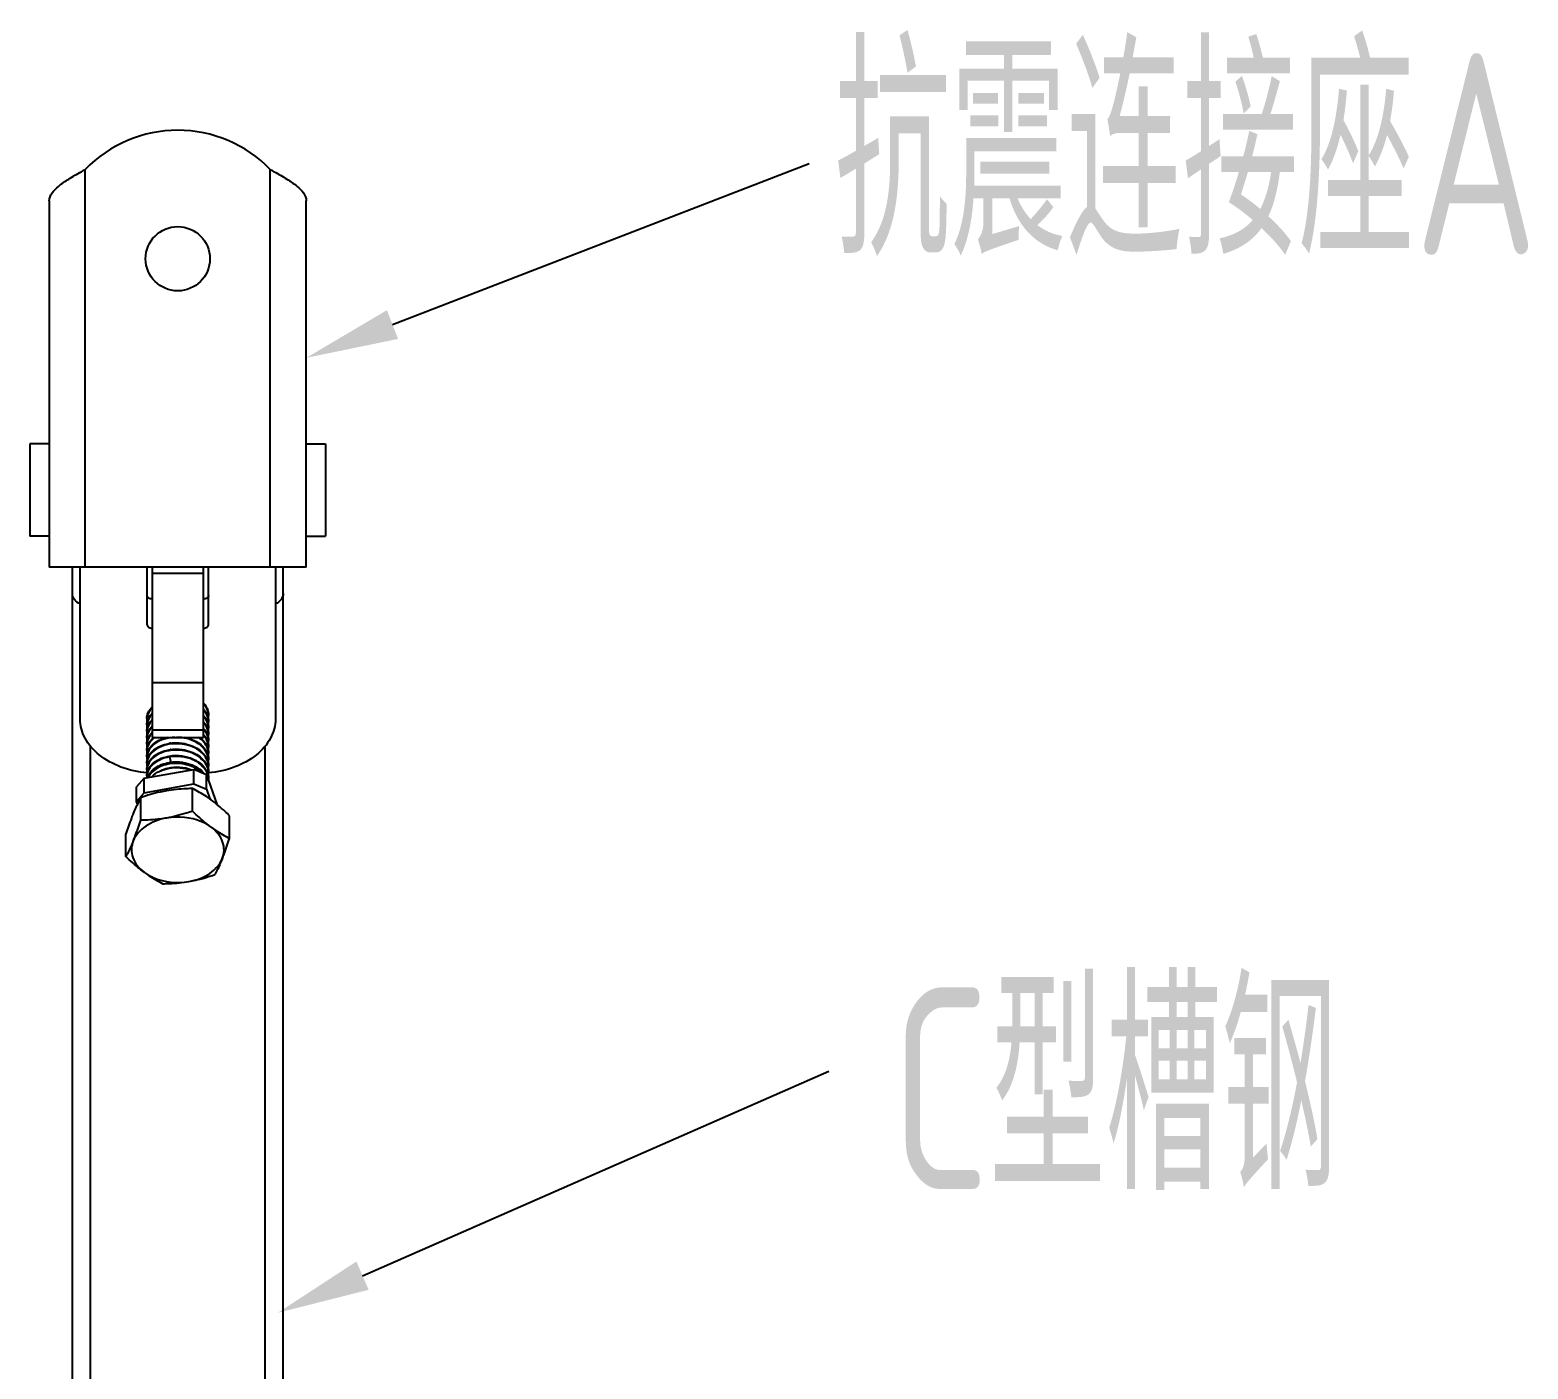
# Model space of a CAD drawing. Extents: x 4995099 to 5303443, y 4627657 to 4889583.
# Drawn here: x 5050371 to 5053612, y 4767959 to 4770857 of the extents above; entities that cross this region are included whole.
import ezdxf

# ---------------------------------------------------------------- set-up
doc = ezdxf.new("R2010")
doc.units = 0
doc.header["$LTSCALE"] = 1000
doc.header["$MEASUREMENT"] = 0
doc.layers.get('0').update_dxf_attribs({"color": 4, "linetype": 'CONTINUOUS'})
doc.styles.get("Standard").update_dxf_attribs({"font": 'GBENOR', "bigfont": 'GBCBIG'})

msp = doc.modelspace()

# ---------------------------------------------------------------- linework, layer by layer
at = {"linetype": 'Continuous'}
for p, q in [((5050490.4, 4769694.7), (5050490.4, 4770555)), ((5050890.7, 4769694.7), (5050890.7, 4770555)), ((5050412.5, 4770486.9), (5050412.5, 4769694.7)), ((5050968.6, 4769694.7), (5050968.6, 4770486.9)), ((5050412.5, 4769961.6), (5050370.8, 4769961.6)), ((5050968.6, 4769961.6), (5051010.3, 4769961.6)), ((5050412.5, 4769761.4), (5050370.8, 4769761.4)), ((5050968.6, 4769761.4), (5051010.3, 4769761.4)), ((5050968.6, 4769694.7), (5050412.5, 4769694.7)), ((5050462.6, 4766198.9), (5050462.6, 4769694.7)), ((5050479.2, 4769366.1), (5050479.2, 4769694.7)), ((5050623.8, 4769694.7), (5050623.8, 4769570.5)), ((5050634.9, 4769694.7), (5050634.9, 4769326.2)), ((5050746.2, 4769326.2), (5050746.2, 4769694.7)), ((5050757.3, 4769570.5), (5050757.3, 4769694.7)), ((5050901.9, 4769694.7), (5050901.9, 4769366.1)), ((5050918.6, 4766198.9), (5050918.6, 4769694.7)), ((5050634.9, 4769681.2), (5050746.2, 4769681.2)), ((5050634.9, 4769445.3), (5050746.2, 4769445.3)), ((5050634.9, 4769342.5), (5050746.2, 4769342.5)), ((5050501.5, 4766363.3), (5050501.5, 4769307.8)), ((5050634.9, 4769326.2), (5050746.2, 4769326.2)), ((5050879.6, 4766363.3), (5050879.6, 4769307.8)), ((5050672.6, 4769283.9), (5050675.5, 4769272.3)), ((5050617.6, 4769237.9), (5050601.3, 4769218.9)), ((5050617.6, 4769237.9), (5050725.5, 4769256.8)), ((5050617.6, 4769206.5), (5050617.6, 4769237.9)), ((5050752.5, 4769245.3), (5050725.5, 4769256.8)), ((5050725.5, 4769225.3), (5050725.5, 4769256.8)), ((5050752.5, 4769245.3), (5050774.8, 4769181.6)), ((5050752.5, 4769213.8), (5050752.5, 4769245.3)), ((5050601.3, 4769187.4), (5050601.3, 4769218.9)), ((5050601.3, 4769187.4), (5050617.6, 4769206.5)), ((5050617.6, 4769206.5), (5050725.5, 4769225.3)), ((5050722.6, 4769166.6), (5050722.6, 4769215.3)), ((5050725.5, 4769225.3), (5050752.5, 4769213.8)), ((5050752.5, 4769213.8), (5050759.7, 4769193.1)), ((5050603.3, 4769181.7), (5050601.3, 4769187.4)), ((5050610.4, 4769147), (5050610.4, 4769195.7)), ((5050802.8, 4769107.7), (5050802.8, 4769156.4)), ((5050578.4, 4769068.4), (5050578.4, 4769117.2))]:
    msp.add_line(p, q, dxfattribs=at)
for p, q in [((5050370.8, 4769961.6), (5050370.8, 4769761.4)), ((5051010.3, 4769961.6), (5051010.3, 4769761.4))]:
    msp.add_line(p, q)
for points in [[(5051155.2, 4770219.5), (5052056.3, 4770567.7)], [(5051090.3, 4768161.3), (5052099.2, 4768603.7)]]:
    msp.add_lwpolyline(points)
msp.add_circle((5050690.6, 4770362), 69.5, dxfattribs=at)
for centre, radius, start, end in [((5050690.6, 4770362), 278, 43.9455, 136.0545), ((5050698.2, 4770164), 442.7, 117.9978, 119.2622), ((5050682.9, 4770164), 442.7, 60.7378, 62.0022), ((5050707.7, 4769366.9), 51.5, 39.7045, 41.528), ((5050707.2, 4769364.7), 52.1, 41.2696, 41.5925), ((5050654.2, 4769365.1), 30.4, 176.7735, 180.0108), ((5050654.5, 4769365.1), 30.7, 180.0526, 191.0446), ((5050667.4, 4769345.6), 45.8, 135.4665, 138.8015), ((5050667.4, 4769331.8), 45.8, 135.4871, 138.7938), ((5050717.7, 4769371.3), 39.6, 18.4602, 20.6754), ((5050717.7, 4769357.5), 39.6, 18.4602, 20.6744), ((5050718.4, 4769373.3), 38.9, 15.9619, 18.4587), ((5050718.4, 4769359.5), 38.9, 15.9611, 18.4587), ((5050720.4, 4769372), 36.9, 350.0725, 359.9827), ((5050720.7, 4769372), 36.6, 2.6981, 5.2477), ((5050720.7, 4769372), 36.6, 0.008, 2.6973), ((5050720.7, 4769358.2), 36.6, 359.9975, 2.695), ((5050654.2, 4769351.4), 30.4, 176.7894, 180.0075), ((5050654.5, 4769351.4), 30.7, 180.049, 190.9977), ((5050654.2, 4769337.6), 30.4, 176.785, 179.9984), ((5050654.5, 4769337.6), 30.7, 180.0405, 191.0531), ((5050667.4, 4769318.1), 45.8, 135.4659, 138.8093), ((5050667.4, 4769304.3), 45.8, 135.4702, 138.7951), ((5050708, 4769312.1), 51, 38.3867, 41.6033), ((5050707.6, 4769310), 51.6, 39.969, 41.5623), ((5050708.2, 4769296.8), 50.7, 37.6352, 41.5837), ((5050717.7, 4769343.8), 39.6, 18.4602, 20.6742), ((5050717.7, 4769330), 39.6, 18.4602, 20.6751), ((5050717.7, 4769316.3), 39.6, 18.4602, 20.6743), ((5050718.4, 4769345.7), 38.9, 15.9615, 18.4587), ((5050718.4, 4769332), 38.9, 15.9624, 18.4587), ((5050718.4, 4769318.2), 38.9, 15.9612, 18.4587), ((5050720.4, 4769358.3), 36.9, 350.1241, 359.9724), ((5050720.4, 4769344.5), 36.9, 350.1633, 359.9862), ((5050720.4, 4769330.7), 36.9, 350.0816, 359.9797), ((5050720.7, 4769330.7), 36.6, 2.6985, 5.2582), ((5050720.7, 4769344.5), 36.6, 0.011, 2.6839), ((5050720.7, 4769330.7), 36.6, 0.005, 2.6977), ((5050654.2, 4769323.8), 30.4, 176.7769, 180.0081), ((5050654.5, 4769323.8), 30.7, 180.0497, 191.0016), ((5050654.2, 4769310.1), 30.4, 176.7867, 180.002), ((5050654.5, 4769310.1), 30.7, 180.0437, 191.0051), ((5050654.2, 4769296.3), 30.4, 176.7795, 180.0015), ((5050654.5, 4769296.3), 30.7, 180.0437, 191.062), ((5050668.4, 4769289.6), 47.1, 132.2645, 138.752), ((5050671.3, 4769286.5), 51.4, 129.2284, 132.3075), ((5050686.9, 4769240.6), 73.9, 98.9818, 101.0323), ((5050687, 4769226.5), 74.3, 99.0333, 99.9567), ((5050687.5, 4769221.8), 79, 82.211, 82.5185), ((5050717.7, 4769302.5), 39.6, 18.4602, 20.6748), ((5050717.7, 4769288.7), 39.6, 18.4602, 20.6749), ((5050718.4, 4769304.4), 38.9, 15.9616, 18.4587), ((5050718.4, 4769290.7), 38.9, 15.9612, 18.4587), ((5050720.4, 4769317), 36.9, 350.141, 359.976), ((5050720.4, 4769303.2), 36.9, 350.0747, 359.9827), ((5050720.7, 4769303.2), 36.6, 2.6886, 5.2518), ((5050720.7, 4769316.9), 36.6, 0.001, 2.692), ((5050720.7, 4769303.2), 36.6, 0.008, 2.6878), ((5050654.2, 4769282.5), 30.4, 176.7801, 180.0075), ((5050654.5, 4769282.6), 30.7, 180.049, 190.9955), ((5050654.2, 4769268.8), 30.4, 176.7856, 179.9966), ((5050654.5, 4769268.8), 30.7, 180.0384, 191.0179), ((5050687, 4769183.4), 89.6, 97.4386, 99.2613), ((5050686.8, 4769200.1), 73.2, 100.5055, 101.18), ((5050686.9, 4769199.4), 73.9, 98.9052, 100.5042), ((5050717.7, 4769275), 39.6, 18.4602, 20.6741), ((5050717.7, 4769261.2), 39.6, 18.4602, 20.6754), ((5050718.2, 4769276.8), 39.1, 18.117, 18.456), ((5050718.4, 4769263.2), 38.9, 15.9618, 18.4587), ((5050718.4, 4769249.4), 38.9, 15.9611, 18.4587), ((5050718.5, 4769276.9), 38.9, 15.9641, 18.119), ((5050720.4, 4769275.7), 36.9, 350.1503, 359.9813), ((5050720.4, 4769261.9), 36.9, 350.0711, 359.9827), ((5050720.5, 4769289.4), 36.8, 350.395, 359.9755), ((5050720.7, 4769261.9), 36.6, 2.6938, 5.2451), ((5050720.7, 4769289.4), 36.5, 0.0004, 2.6959), ((5050720.7, 4769275.7), 36.6, 0.0063, 2.6857), ((5050720.7, 4769261.9), 36.6, 0.008, 2.693), ((5050654.2, 4769255), 30.4, 176.7743, 180.0077), ((5050654.5, 4769255), 30.7, 180.0499, 191.0645), ((5050654.2, 4769241.3), 30.4, 176.7845, 184.2112), ((5050717.7, 4769247.4), 39.6, 18.4602, 20.6746), ((5050717.6, 4769233.6), 39.8, 18.4202, 20.7394), ((5050718.5, 4769235.6), 38.9, 15.8298, 18.459), ((5050720.4, 4769248.2), 36.9, 350.1078, 359.9722), ((5050720.5, 4769234.2), 36.8, 2.8574, 5.2194), ((5050720.7, 4769248.1), 36.6, 359.9973, 2.6949), ((5050720.5, 4769234.3), 36.7, 0.0081, 2.8567), ((5050720.5, 4769234.3), 36.8, 356.5315, 0.0065)]:
    msp.add_arc(centre, radius, start, end, dxfattribs=at)
for points, knots in [([(5050412.5, 4770486.9), (5050412.5, 4770499.4), (5050429.6, 4770518.1), (5050455.5, 4770535.3), (5050472.7, 4770545.2), (5050481.8, 4770550.3)], [0, 0, 0, 0, 0.388881, 0.673899, 1, 1, 1, 1]), ([(5050899.3, 4770550.3), (5050908.4, 4770545.2), (5050925.6, 4770535.3), (5050951.5, 4770518.1), (5050968.6, 4770499.4), (5050968.6, 4770486.9)], [0, 0, 0, 0, 0.326101, 0.611119, 1, 1, 1, 1]), ([(5050479.1, 4769614.9), (5050474.5, 4769617.2), (5050466.3, 4769623.1), (5050462.6, 4769632.9), (5050462.6, 4769637.4)], [0, 0, 0, 0, 0.538137, 1, 1, 1, 1]), ([(5050634.9, 4769625.6), (5050632.2, 4769625.6), (5050627.1, 4769626.6), (5050623.8, 4769631.3), (5050623.8, 4769633.5)], [0, 0, 0, 0, 0.559761, 1, 1, 1, 1]), ([(5050757.3, 4769633.5), (5050757.3, 4769631.3), (5050754, 4769626.6), (5050748.9, 4769625.6), (5050746.2, 4769625.6)], [0, 0, 0, 0, 0.440239, 1, 1, 1, 1]), ([(5050918.6, 4769637.4), (5050918.6, 4769632.9), (5050914.8, 4769623.1), (5050906.7, 4769617.2), (5050902, 4769614.9)], [0, 0, 0, 0, 0.461863, 1, 1, 1, 1]), ([(5050623.8, 4769570.5), (5050623.8, 4769568.4), (5050627.1, 4769563.7), (5050632.2, 4769562.7), (5050634.9, 4769562.7)], [0, 0, 0, 0, 0.440239, 1, 1, 1, 1]), ([(5050746.2, 4769562.7), (5050748.9, 4769562.7), (5050754, 4769563.7), (5050757.3, 4769568.4), (5050757.3, 4769570.5)], [0, 0, 0, 0, 0.559761, 1, 1, 1, 1]), ([(5050623.8, 4769366.8), (5050623.8, 4769371.2), (5050625.9, 4769380.5), (5050631.4, 4769388.1), (5050634.8, 4769391.5)], [0, 0, 0, 0, 0.479607, 1, 1, 1, 1]), ([(5050754.8, 4769385.3), (5050754.4, 4769386.5), (5050752.2, 4769391.5), (5050749.1, 4769396), (5050746.4, 4769399.1)], [0, 0, 0, 0, 0.242679, 1, 1, 1, 1]), ([(5050747.3, 4769399.8), (5050748.2, 4769398.7), (5050751.5, 4769394.3), (5050754.1, 4769389.4), (5050755.3, 4769385.6)], [0, 0, 0, 0, 0.25881, 1, 1, 1, 1]), ([(5050624.6, 4769249.1), (5050605.2, 4769250.9), (5050568.2, 4769258.9), (5050520.6, 4769284.6), (5050487.6, 4769321.2), (5050479.2, 4769351.7), (5050479.2, 4769366.1)], [0, 0, 0, 0, 0.288185, 0.553327, 0.788006, 1, 1, 1, 1]), ([(5050623.8, 4769353.1), (5050623.8, 4769357.1), (5050625.5, 4769365.4), (5050630.1, 4769372.5), (5050633, 4769375.7)], [0, 0, 0, 0, 0.482588, 1, 1, 1, 1]), ([(5050623.8, 4769339.3), (5050623.8, 4769343.3), (5050625.5, 4769351.7), (5050630.1, 4769358.8), (5050633, 4769362)], [0, 0, 0, 0, 0.482583, 1, 1, 1, 1]), ([(5050634.8, 4769389.7), (5050631.6, 4769386.6), (5050626.4, 4769379.5), (5050624.1, 4769370.9), (5050623.9, 4769366.8)], [0, 0, 0, 0, 0.520009, 1, 1, 1, 1]), ([(5050634.8, 4769376), (5050631.6, 4769372.8), (5050626.4, 4769365.7), (5050624.1, 4769357.2), (5050623.9, 4769353.1)], [0, 0, 0, 0, 0.519993, 1, 1, 1, 1]), ([(5050634.8, 4769362.2), (5050631.6, 4769359), (5050626.4, 4769352), (5050624.1, 4769343.4), (5050623.9, 4769339.3)], [0, 0, 0, 0, 0.52002, 1, 1, 1, 1]), ([(5050746.2, 4769387.2), (5050747.3, 4769386.1), (5050751, 4769381.4), (5050753.9, 4769376), (5050755.3, 4769371.8)], [0, 0, 0, 0, 0.25985, 1, 1, 1, 1]), ([(5050754.8, 4769371.5), (5050754.3, 4769372.8), (5050752.2, 4769377.8), (5050749, 4769382.4), (5050746.2, 4769385.6)], [0, 0, 0, 0, 0.242549, 1, 1, 1, 1]), ([(5050746.2, 4769373.5), (5050747.2, 4769372.3), (5050751, 4769367.7), (5050753.9, 4769362.3), (5050755.3, 4769358)], [0, 0, 0, 0, 0.25988, 1, 1, 1, 1]), ([(5050754.8, 4769357.8), (5050754.3, 4769359), (5050752.2, 4769364.1), (5050749, 4769368.7), (5050746.2, 4769371.8)], [0, 0, 0, 0, 0.242552, 1, 1, 1, 1]), ([(5050746.2, 4769359.7), (5050747.2, 4769358.6), (5050751, 4769353.9), (5050753.9, 4769348.5), (5050755.3, 4769344.3)], [0, 0, 0, 0, 0.259876, 1, 1, 1, 1]), ([(5050901.9, 4769366.1), (5050901.9, 4769351.8), (5050893.6, 4769321.4), (5050860.8, 4769284.8), (5050813.4, 4769259.1), (5050776.6, 4769251), (5050757.3, 4769249.2)], [0, 0, 0, 0, 0.212085, 0.446759, 0.711828, 1, 1, 1, 1]), ([(5050623.8, 4769325.5), (5050623.8, 4769329.5), (5050625.5, 4769337.9), (5050630.1, 4769345), (5050633, 4769348.2)], [0, 0, 0, 0, 0.482587, 1, 1, 1, 1]), ([(5050623.8, 4769311.8), (5050623.8, 4769315.8), (5050625.5, 4769324.1), (5050630.1, 4769331.2), (5050633, 4769334.5)], [0, 0, 0, 0, 0.482586, 1, 1, 1, 1]), ([(5050634.8, 4769348.5), (5050631.6, 4769345.3), (5050626.4, 4769338.2), (5050624.1, 4769329.7), (5050623.9, 4769325.5)], [0, 0, 0, 0, 0.520002, 1, 1, 1, 1]), ([(5050634.8, 4769334.7), (5050631.6, 4769331.5), (5050626.4, 4769324.4), (5050624.1, 4769315.9), (5050623.9, 4769311.8)], [0, 0, 0, 0, 0.520001, 1, 1, 1, 1]), ([(5050754.8, 4769344), (5050754.3, 4769345.3), (5050752.1, 4769350.3), (5050749, 4769354.9), (5050746.2, 4769358.1)], [0, 0, 0, 0, 0.242544, 1, 1, 1, 1]), ([(5050746.2, 4769332.2), (5050747.2, 4769331.1), (5050751, 4769326.4), (5050753.9, 4769321), (5050755.3, 4769316.8)], [0, 0, 0, 0, 0.259878, 1, 1, 1, 1]), ([(5050754.8, 4769330.2), (5050754.4, 4769331.4), (5050752.4, 4769336), (5050749.6, 4769340.3), (5050747.1, 4769343.2)], [0, 0, 0, 0, 0.243219, 1, 1, 1, 1]), ([(5050748, 4769343.8), (5050748.8, 4769342.8), (5050751.8, 4769338.7), (5050754.1, 4769334.1), (5050755.3, 4769330.5)], [0, 0, 0, 0, 0.258068, 1, 1, 1, 1]), ([(5050754.8, 4769316.5), (5050754.4, 4769317.5), (5050752.8, 4769321.5), (5050750.4, 4769325.2), (5050748.4, 4769327.8)], [0, 0, 0, 0, 0.244171, 1, 1, 1, 1]), ([(5050623.8, 4769298), (5050623.8, 4769302), (5050625.5, 4769310.4), (5050630.1, 4769317.5), (5050633, 4769320.7)], [0, 0, 0, 0, 0.482585, 1, 1, 1, 1]), ([(5050623.8, 4769284.3), (5050623.8, 4769288.3), (5050625.5, 4769296.6), (5050630.1, 4769303.7), (5050633, 4769306.9)], [0, 0, 0, 0, 0.482588, 1, 1, 1, 1]), ([(5050641, 4769326.3), (5050636.2, 4769322.8), (5050628, 4769314.5), (5050624.2, 4769303.3), (5050623.9, 4769298)], [0, 0, 0, 0, 0.52908, 1, 1, 1, 1]), ([(5050684.4, 4769326.3), (5050676.6, 4769326), (5050661.7, 4769323.7), (5050642.2, 4769314.8), (5050628.3, 4769301.4), (5050624.2, 4769289.8), (5050623.9, 4769284.2)], [0, 0, 0, 0, 0.291873, 0.559175, 0.79302, 1, 1, 1, 1]), ([(5050754.8, 4769275.2), (5050752.6, 4769281), (5050744.9, 4769292.4), (5050727.6, 4769304.5), (5050706.1, 4769311.7), (5050682.9, 4769313.4), (5050660.6, 4769309.6), (5050641.6, 4769300.6), (5050628.1, 4769287.3), (5050624.2, 4769275.9), (5050623.9, 4769270.5)], [0, 0, 0, 0, 0.114222, 0.241564, 0.380183, 0.523375, 0.662466, 0.789658, 0.901085, 1, 1, 1, 1]), ([(5050754.8, 4769261.4), (5050752.6, 4769267.3), (5050744.9, 4769278.6), (5050727.6, 4769290.7), (5050706.1, 4769297.9), (5050682.9, 4769299.7), (5050660.6, 4769295.8), (5050641.6, 4769286.8), (5050628.1, 4769273.6), (5050624.2, 4769262.1), (5050623.9, 4769256.7)], [0, 0, 0, 0, 0.11422, 0.241557, 0.38018, 0.523371, 0.662464, 0.789655, 0.901082, 1, 1, 1, 1]), ([(5050633, 4769306.9), (5050635.1, 4769309.3), (5050645.5, 4769318.9), (5050659.3, 4769324.3), (5050669.9, 4769326.4)], [0, 0, 0, 0, 0.228177, 1, 1, 1, 1]), ([(5050633, 4769293.2), (5050640.3, 4769301.6), (5050656.8, 4769310.5), (5050680.5, 4769314.7), (5050700.1, 4769314.1), (5050718.9, 4769309.6), (5050735.4, 4769301.3), (5050748.2, 4769290), (5050753.7, 4769280.4), (5050755.3, 4769275.5)], [0, 0, 0, 0, 0.235001, 0.369196, 0.507414, 0.643709, 0.772807, 0.891505, 1, 1, 1, 1]), ([(5050633, 4769279.4), (5050640.3, 4769287.8), (5050656.8, 4769296.7), (5050680.5, 4769300.9), (5050700.1, 4769300.4), (5050718.9, 4769295.8), (5050735.4, 4769287.6), (5050748.2, 4769276.2), (5050753.7, 4769266.6), (5050755.3, 4769261.7)], [0, 0, 0, 0, 0.234995, 0.369193, 0.507415, 0.643708, 0.772808, 0.891506, 1, 1, 1, 1]), ([(5050675.3, 4769299.8), (5050677.1, 4769300.1), (5050684.6, 4769301), (5050692.2, 4769300.9), (5050697.8, 4769300.1)], [0, 0, 0, 0, 0.247252, 1, 1, 1, 1]), ([(5050675.4, 4769313.6), (5050677.7, 4769314), (5050687.4, 4769315), (5050697.2, 4769314.3), (5050704.3, 4769312.7)], [0, 0, 0, 0, 0.247797, 1, 1, 1, 1]), ([(5050754.8, 4769289), (5050752.8, 4769294.4), (5050745.8, 4769305.1), (5050730, 4769316.9), (5050710.2, 4769324.4), (5050695.8, 4769326.3), (5050688.4, 4769326.3)], [0, 0, 0, 0, 0.218898, 0.461373, 0.725247, 1, 1, 1, 1]), ([(5050705.2, 4769326.4), (5050711.1, 4769325.2), (5050722.4, 4769321.9), (5050737.3, 4769313.7), (5050748.8, 4769302.8), (5050753.8, 4769293.8), (5050755.3, 4769289.2)], [0, 0, 0, 0, 0.276521, 0.537648, 0.778453, 1, 1, 1, 1]), ([(5050754.8, 4769302.7), (5050753.1, 4769307.4), (5050747.6, 4769316.4), (5050739.7, 4769323.3), (5050735.2, 4769326.3)], [0, 0, 0, 0, 0.478395, 1, 1, 1, 1]), ([(5050737.7, 4769326.3), (5050741.8, 4769323.2), (5050749, 4769316.3), (5050753.8, 4769307.5), (5050755.3, 4769303)], [0, 0, 0, 0, 0.520421, 1, 1, 1, 1]), ([(5050623.8, 4769270.5), (5050623.8, 4769274.5), (5050625.5, 4769282.8), (5050630.1, 4769289.9), (5050633, 4769293.2)], [0, 0, 0, 0, 0.482586, 1, 1, 1, 1]), ([(5050623.8, 4769256.7), (5050623.8, 4769260.7), (5050625.5, 4769269.1), (5050630.1, 4769276.2), (5050633, 4769279.4)], [0, 0, 0, 0, 0.482586, 1, 1, 1, 1]), ([(5050623.8, 4769243), (5050623.8, 4769247), (5050625.5, 4769255.3), (5050630.1, 4769262.4), (5050633, 4769265.6)], [0, 0, 0, 0, 0.482589, 1, 1, 1, 1]), ([(5050672.6, 4769283.9), (5050666.1, 4769282.8), (5050653.8, 4769279.4), (5050638.1, 4769270.2), (5050627.3, 4769257.8), (5050624.1, 4769247.8), (5050623.9, 4769243)], [0, 0, 0, 0, 0.290521, 0.554658, 0.788516, 1, 1, 1, 1]), ([(5050742.3, 4769249.8), (5050734.2, 4769257.4), (5050718.4, 4769265.6), (5050695.7, 4769269.9), (5050677.8, 4769269.9), (5050660.8, 4769266.6), (5050642, 4769258.7), (5050630.5, 4769247.9), (5050626.7, 4769239.5)], [0, 0, 0, 0, 0.255096, 0.39268, 0.530602, 0.663916, 0.788307, 1, 1, 1, 1]), ([(5050632.9, 4769251.9), (5050635.2, 4769254.4), (5050646.3, 4769264.6), (5050661.2, 4769270), (5050672.6, 4769271.8)], [0, 0, 0, 0, 0.227377, 1, 1, 1, 1]), ([(5050633, 4769265.6), (5050635.2, 4769268.2), (5050646.2, 4769278.2), (5050660.9, 4769283.6), (5050672.3, 4769285.5)], [0, 0, 0, 0, 0.22749, 1, 1, 1, 1]), ([(5050653.8, 4769254.1), (5050658.6, 4769256.6), (5050679.9, 4769264.5), (5050704.5, 4769262.6), (5050720.3, 4769256)], [0, 0, 0, 0, 0.239303, 1, 1, 1, 1]), ([(5050671.2, 4769285.3), (5050674, 4769285.9), (5050685.4, 4769287.7), (5050697.3, 4769286.9), (5050705.8, 4769284.9)], [0, 0, 0, 0, 0.246468, 1, 1, 1, 1]), ([(5050672.3, 4769285.5), (5050681, 4769287), (5050698.8, 4769287.3), (5050723.9, 4769280.7), (5050744.3, 4769267.7), (5050753.1, 4769254.7), (5050755.3, 4769247.9)], [0, 0, 0, 0, 0.271171, 0.538307, 0.783282, 1, 1, 1, 1]), ([(5050754.8, 4769247.7), (5050752.3, 4769254.2), (5050743.3, 4769266.7), (5050723.1, 4769279.2), (5050698.6, 4769285.6), (5050681.2, 4769285.3), (5050672.6, 4769283.9)], [0, 0, 0, 0, 0.217951, 0.46337, 0.729831, 1, 1, 1, 1]), ([(5050675.4, 4769272.2), (5050689.2, 4769274), (5050716.4, 4769271.7), (5050740.5, 4769257.2), (5050748.2, 4769247.3)], [0, 0, 0, 0, 0.526254, 1, 1, 1, 1]), ([(5050675.5, 4769272.3), (5050677.9, 4769272.7), (5050687.8, 4769273.8), (5050698, 4769273), (5050705.3, 4769271.3)], [0, 0, 0, 0, 0.247915, 1, 1, 1, 1]), ([(5050625.5, 4769239.4), (5050625.9, 4769240.5), (5050627.8, 4769245), (5050630.5, 4769249.1), (5050632.9, 4769251.9)], [0, 0, 0, 0, 0.241445, 1, 1, 1, 1]), ([(5050634.6, 4769241), (5050644.3, 4769251), (5050666.1, 4769260.2), (5050695.7, 4769261.4), (5050711.3, 4769258.3), (5050718.6, 4769255.6)], [0, 0, 0, 0, 0.470214, 0.736055, 1, 1, 1, 1]), ([(5050666.5, 4769210.6), (5050661.8, 4769209.8), (5050642.8, 4769206), (5050624.2, 4769200.5), (5050610.4, 4769195.7)], [0, 0, 0, 0, 0.248499, 1, 1, 1, 1]), ([(5050722.6, 4769215.3), (5050718, 4769215.3), (5050699.2, 4769214.9), (5050680.5, 4769213.1), (5050666.5, 4769210.6)], [0, 0, 0, 0, 0.246121, 1, 1, 1, 1]), ([(5050762.7, 4769191), (5050759.4, 4769193.4), (5050746.6, 4769202.4), (5050732.9, 4769210.2), (5050722.6, 4769215.3)], [0, 0, 0, 0, 0.263099, 1, 1, 1, 1]), ([(5050610.4, 4769195.7), (5050609.1, 4769193.2), (5050603.2, 4769182.1), (5050598.1, 4769170.6), (5050594.4, 4769161.6)], [0, 0, 0, 0, 0.226572, 1, 1, 1, 1]), ([(5050722.6, 4769166.6), (5050718, 4769165), (5050699.6, 4769158.9), (5050680.8, 4769154.2), (5050666.5, 4769151.7)], [0, 0, 0, 0, 0.251163, 1, 1, 1, 1]), ([(5050762.7, 4769132), (5050759.3, 4769134.5), (5050745.3, 4769145.3), (5050732.2, 4769157.2), (5050722.6, 4769166.6)], [0, 0, 0, 0, 0.240981, 1, 1, 1, 1]), ([(5050802.8, 4769156.4), (5050799.5, 4769159.6), (5050786.7, 4769171.8), (5050773.2, 4769183.2), (5050762.7, 4769191)], [0, 0, 0, 0, 0.257895, 1, 1, 1, 1]), ([(5050594.4, 4769161.6), (5050593, 4769158.2), (5050587.2, 4769143.5), (5050582.1, 4769128.7), (5050578.4, 4769117.2)], [0, 0, 0, 0, 0.233658, 1, 1, 1, 1]), ([(5050666.5, 4769151.7), (5050658.2, 4769150.2), (5050642.4, 4769145.9), (5050621.2, 4769135.1), (5050604.5, 4769120.7), (5050596.9, 4769108.7), (5050594.4, 4769102.6)], [0, 0, 0, 0, 0.27851, 0.540172, 0.780428, 1, 1, 1, 1]), ([(5050594.4, 4769102.6), (5050595.8, 4769106), (5050601.5, 4769120.6), (5050606.7, 4769135.5), (5050610.4, 4769147)], [0, 0, 0, 0, 0.233658, 1, 1, 1, 1]), ([(5050666.5, 4769151.7), (5050661.8, 4769150.8), (5050643.2, 4769148), (5050624.4, 4769147), (5050610.4, 4769147)], [0, 0, 0, 0, 0.254083, 1, 1, 1, 1]), ([(5050762.7, 4769132), (5050756.4, 4769136.6), (5050727.1, 4769152.8), (5050691.5, 4769156), (5050666.5, 4769151.7)], [0, 0, 0, 0, 0.235366, 1, 1, 1, 1]), ([(5050594.4, 4769102.6), (5050593.1, 4769099.4), (5050588.2, 4769087.8), (5050582.7, 4769076.5), (5050578.4, 4769068.4)], [0, 0, 0, 0, 0.275005, 1, 1, 1, 1]), ([(5050594.4, 4769102.6), (5050592, 4769096.8), (5050589.3, 4769084.4), (5050592.4, 4769065.2), (5050602.5, 4769047.6), (5050612.6, 4769038.1), (5050618.4, 4769033.9)], [0, 0, 0, 0, 0.238229, 0.47528, 0.726056, 1, 1, 1, 1]), ([(5050786.7, 4769063.3), (5050789.1, 4769069.1), (5050791.8, 4769081.5), (5050788.7, 4769100.7), (5050778.6, 4769118.3), (5050768.5, 4769127.8), (5050762.7, 4769132)], [0, 0, 0, 0, 0.238229, 0.47528, 0.726056, 1, 1, 1, 1]), ([(5050762.7, 4769132), (5050766, 4769129.6), (5050778.8, 4769120.6), (5050792.4, 4769112.8), (5050802.8, 4769107.7)], [0, 0, 0, 0, 0.263099, 1, 1, 1, 1]), ([(5050786.7, 4769063.3), (5050788.1, 4769066.7), (5050793.9, 4769081.3), (5050799, 4769096.2), (5050802.8, 4769107.7)], [0, 0, 0, 0, 0.233658, 1, 1, 1, 1]), ([(5050618.4, 4769033.9), (5050615, 4769036.4), (5050601, 4769047.2), (5050588, 4769059.1), (5050578.4, 4769068.4)], [0, 0, 0, 0, 0.240981, 1, 1, 1, 1]), ([(5050714.6, 4769014.2), (5050722.9, 4769015.7), (5050738.7, 4769020), (5050759.9, 4769030.8), (5050776.6, 4769045.2), (5050784.2, 4769057.2), (5050786.7, 4769063.3)], [0, 0, 0, 0, 0.27851, 0.540172, 0.780428, 1, 1, 1, 1]), ([(5050786.7, 4769063.3), (5050785.4, 4769060.1), (5050780.5, 4769048.5), (5050775, 4769037.2), (5050770.7, 4769029.2)], [0, 0, 0, 0, 0.275005, 1, 1, 1, 1]), ([(5050618.4, 4769033.9), (5050621.7, 4769031.4), (5050634.5, 4769022.5), (5050648.2, 4769014.7), (5050658.5, 4769009.5)], [0, 0, 0, 0, 0.263099, 1, 1, 1, 1]), ([(5050618.4, 4769033.9), (5050624.7, 4769029.3), (5050654, 4769013.1), (5050689.6, 4769009.9), (5050714.6, 4769014.2)], [0, 0, 0, 0, 0.235366, 1, 1, 1, 1]), ([(5050658.5, 4769009.5), (5050663.1, 4769009.6), (5050681.9, 4769009.9), (5050700.6, 4769011.8), (5050714.6, 4769014.2)], [0, 0, 0, 0, 0.246121, 1, 1, 1, 1]), ([(5050714.6, 4769014.2), (5050719.3, 4769015.1), (5050738.3, 4769018.9), (5050756.9, 4769024.4), (5050770.7, 4769029.2)], [0, 0, 0, 0, 0.248499, 1, 1, 1, 1])]:
    msp.add_open_spline(points, degree=3, knots=knots, dxfattribs=at)
for points in [[(5050757.1, 4769375.3), (5050756.9, 4769378.2), (5050756.3, 4769381.1), (5050755.3, 4769383.9)], [(5050757.2, 4769360), (5050757.1, 4769363.4), (5050756.4, 4769366.8), (5050755.3, 4769370.1)], [(5050755.8, 4769384), (5050756.8, 4769380.6), (5050757.3, 4769377.2), (5050757.3, 4769373.7)], [(5050755.8, 4769370.2), (5050756.8, 4769366.9), (5050757.3, 4769363.4), (5050757.3, 4769360)], [(5050757.2, 4769346.2), (5050757.1, 4769349.6), (5050756.4, 4769353.1), (5050755.3, 4769356.3)], [(5050757.1, 4769334.1), (5050756.9, 4769336.9), (5050756.3, 4769339.8), (5050755.3, 4769342.6)], [(5050757.2, 4769318.7), (5050757.1, 4769322.1), (5050756.4, 4769325.5), (5050755.3, 4769328.8)], [(5050755.8, 4769356.4), (5050756.8, 4769353.1), (5050757.3, 4769349.6), (5050757.3, 4769346.2)], [(5050755.8, 4769342.7), (5050756.8, 4769339.4), (5050757.3, 4769335.9), (5050757.3, 4769332.4)], [(5050755.8, 4769328.9), (5050756.8, 4769325.6), (5050757.3, 4769322.1), (5050757.3, 4769318.7)], [(5050757.1, 4769306.5), (5050756.9, 4769309.4), (5050756.3, 4769312.3), (5050755.3, 4769315)], [(5050757.2, 4769291.1), (5050757.1, 4769294.6), (5050756.4, 4769298), (5050755.3, 4769301.3)], [(5050755.8, 4769315.1), (5050756.8, 4769311.8), (5050757.3, 4769308.3), (5050757.3, 4769304.9)], [(5050755.8, 4769301.4), (5050756.8, 4769298.1), (5050757.3, 4769294.6), (5050757.3, 4769291.1)], [(5050757.2, 4769277.4), (5050757.1, 4769280.8), (5050756.4, 4769284.3), (5050755.3, 4769287.5)], [(5050757.1, 4769265.2), (5050756.9, 4769268.1), (5050756.3, 4769271), (5050755.3, 4769273.8)], [(5050755.8, 4769287.6), (5050756.8, 4769284.3), (5050757.3, 4769280.8), (5050757.3, 4769277.4)], [(5050755.8, 4769273.9), (5050756.8, 4769270.5), (5050757.3, 4769267.1), (5050757.3, 4769263.6)], [(5050757.2, 4769249.9), (5050757.1, 4769253.3), (5050756.4, 4769256.7), (5050755.3, 4769260)], [(5050757.1, 4769237.6), (5050756.9, 4769240.5), (5050756.3, 4769243.4), (5050755.3, 4769246.1)], [(5050755.8, 4769260.1), (5050756.8, 4769256.8), (5050757.3, 4769253.3), (5050757.3, 4769249.9)], [(5050755.9, 4769246.2), (5050756.8, 4769243), (5050757.3, 4769239.5), (5050757.3, 4769236.1)]]:
    msp.add_open_spline(points, degree=3, dxfattribs=at)
for points in [[(5051167.2, 4770188.4), (5050968.6, 4770147.5), (5051143.1, 4770250.6)], [(5051103.7, 4768130.8), (5050907.1, 4768081), (5051076.9, 4768191.9)]]:
    msp.add_solid(points)

# ---------------------------------------------------------------- texts
at = {"width": 0.8}
for s, p in [('抗震连接座A', (5052111.6, 4770371.4)), ('C型槽钢', (5052233.8, 4768348.2))]:
    msp.add_text(s, height=435.6, dxfattribs=at).set_placement(p)

doc.saveas('drawing.dxf')
